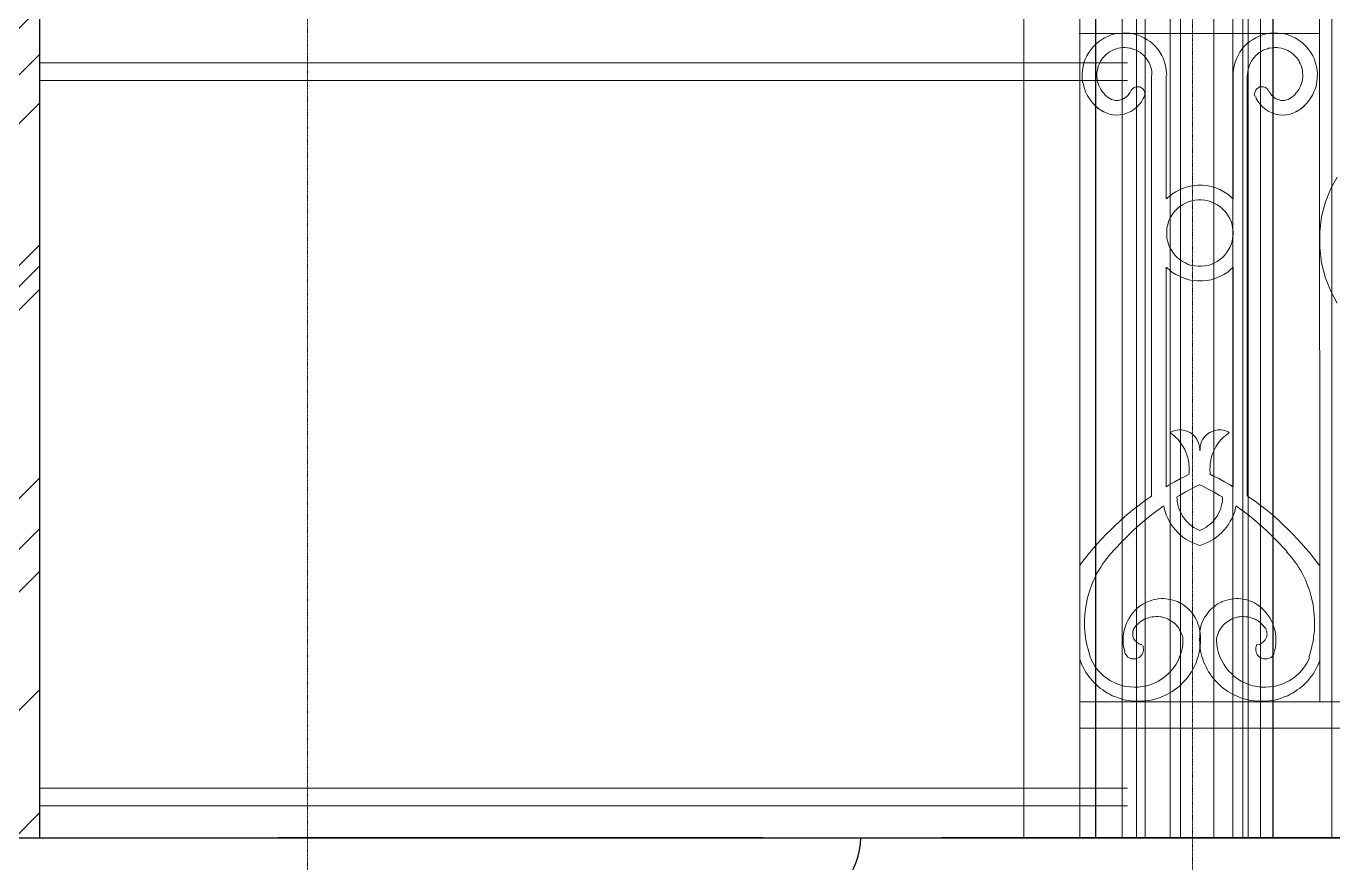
# Model space of a CAD drawing. Header units: millimetres. Extents: x -9564 to 494436, y -140371 to 4257.
# Drawn here: x 128527 to 129635, y -9670 to -8961 of the extents above; entities that cross this region are included whole.
import ezdxf

# ---------------------------------------------------------------- set-up
doc = ezdxf.new("R2010")
doc.units = ezdxf.units.MM
doc.header["$MEASUREMENT"] = 0
doc.linetypes.add('HIDDEN2', pattern=[0.1875, 0.125, -0.0625])
doc.linetypes.add('SLD-Solid', pattern=[0])
for name, color, linetype, lineweight in [('0.05', 252, 'Continuous', 5), ('09-Arsiran', 8, 'Continuous', 5), ('AS', 8, 'HIDDEN2', 5), ('DOOR OPENING', 4, 'SLD-Solid', 5)]:
    doc.layers.add(name, color=color, linetype=linetype, lineweight=lineweight)

# ---------------------------------------------------------------- blocks, each defined once
blk = doc.blocks.new('list')
for p, q in [((341.758, 200.2155), (341.758, 199.6155)), ((341.758, 199.6155), (341.758, 199.6005)), ((341.758, 199.6005), (341.758, 198.9585))]:
    blk.add_line(p, q)
blk = doc.blocks.new('list1')
for p, q in [((331.8056, 201.6592), (331.8056, 198.9592)), ((331.6555, 200.2155), (331.6555, 199.6155)), ((331.6555, 199.6155), (331.6555, 199.6005)), ((331.6555, 199.6005), (331.6555, 198.9585))]:
    blk.add_line(p, q)
at = {"layer": '09-Arsiran'}
for p, q in [((331.6779, 201.787), (331.6779, 198.9592)), ((331.6901, 201.7747), (331.6901, 198.9592)), ((331.6974, 201.7674), (331.6974, 198.9592)), ((331.7188, 201.7461), (331.7188, 198.9592)), ((331.7274, 201.7374), (331.7274, 198.9592)), ((331.7556, 201.7092), (331.7556, 198.9592)), ((331.7717, 198.9592), (331.7717, 201.6931)), ((331.7802, 201.6846), (331.7802, 198.9592)), ((331.7849, 201.6799), (331.7849, 198.9592)), ((331.7953, 201.6695), (331.7953, 198.9592)), ((331.7953, 201.6695), (331.7953, 198.9592))]:
    blk.add_line(p, q, dxfattribs=at)
blk = doc.blocks.new('j1')
at = {"layer": 'DOOR OPENING'}
for p, q in [((342.8304, 201.6592), (342.8304, 198.9585)), ((342.8804, 201.6092), (342.8804, 198.9585))]:
    blk.add_line(p, q, dxfattribs=at)
blk = doc.blocks.new('DRHRH')
at = {"layer": '0.05'}
for p, q in [((669.258, -24.857), (669.258, -36.89)), ((669.897, -36.89), (669.897, -24.857)), ((669.897, -35.346), (669.897, -24.857)), ((672.627, -35.346), (672.62, -24.857)), ((670.713, -27.741), (669.891, -27.741)), ((672.62, -27.741), (669.897, -27.741)), ((670.217, -27.775), (670.179, -27.793)), ((670.255, -27.759), (670.217, -27.775)), ((670.295, -27.748), (670.255, -27.759)), ((670.335, -27.741), (670.295, -27.748)), ((670.378, -27.737), (670.335, -27.741)), ((670.42, -27.737), (670.378, -27.737)), ((670.462, -27.739), (670.42, -27.737)), ((670.485, -27.744), (670.462, -27.739)), ((670.507, -27.748), (670.485, -27.744)), ((670.547, -27.759), (670.507, -27.748)), ((670.588, -27.773), (670.547, -27.759)), ((670.626, -27.791), (670.588, -27.773)), ((670.661, -27.813), (670.626, -27.791)), ((671.801, -27.741), (672.62, -27.741)), ((671.897, -27.791), (671.861, -27.813)), ((671.935, -27.773), (671.897, -27.791)), ((671.975, -27.759), (671.935, -27.773)), ((672.017, -27.748), (671.975, -27.759)), ((672.037, -27.744), (672.017, -27.748)), ((672.06, -27.739), (672.037, -27.744)), ((672.102, -27.737), (672.06, -27.739)), ((672.145, -27.737), (672.102, -27.737)), ((672.187, -27.741), (672.145, -27.737)), ((672.23, -27.748), (672.187, -27.741)), ((672.267, -27.759), (672.23, -27.748)), ((672.308, -27.775), (672.267, -27.759)), ((672.346, -27.793), (672.308, -27.775)), ((670.022, -27.927), (669.998, -27.96)), ((670.049, -27.893), (670.022, -27.927)), ((670.078, -27.864), (670.049, -27.893)), ((670.109, -27.838), (670.078, -27.864)), ((670.143, -27.813), (670.109, -27.838)), ((670.179, -27.793), (670.143, -27.813)), ((670.264, -27.936), (670.241, -27.949)), ((670.286, -27.925), (670.264, -27.936)), ((670.311, -27.918), (670.286, -27.925)), ((670.335, -27.911), (670.311, -27.918)), ((670.36, -27.907), (670.335, -27.911)), ((670.386, -27.902), (670.36, -27.907)), ((670.413, -27.902), (670.386, -27.902)), ((670.438, -27.905), (670.413, -27.902)), ((670.465, -27.909), (670.438, -27.905)), ((670.478, -27.911), (670.465, -27.909)), ((670.491, -27.916), (670.478, -27.911)), ((670.516, -27.925), (670.491, -27.916)), ((670.541, -27.934), (670.516, -27.925)), ((670.563, -27.947), (670.541, -27.934)), ((670.697, -27.835), (670.661, -27.813)), ((670.728, -27.862), (670.697, -27.835)), ((670.757, -27.891), (670.728, -27.862)), ((670.784, -27.922), (670.757, -27.891)), ((670.807, -27.956), (670.784, -27.922)), ((671.74, -27.922), (671.716, -27.956)), ((671.767, -27.891), (671.74, -27.922)), ((671.796, -27.862), (671.767, -27.891)), ((671.827, -27.835), (671.796, -27.862)), ((671.861, -27.813), (671.827, -27.835)), ((671.982, -27.934), (671.959, -27.947)), ((672.006, -27.925), (671.982, -27.934)), ((672.031, -27.916), (672.006, -27.925)), ((672.044, -27.911), (672.031, -27.916)), ((672.057, -27.909), (672.044, -27.911)), ((672.084, -27.905), (672.057, -27.909)), ((672.111, -27.902), (672.084, -27.905)), ((672.136, -27.902), (672.111, -27.902)), ((672.162, -27.907), (672.136, -27.902)), ((672.187, -27.911), (672.162, -27.907)), ((672.212, -27.918), (672.187, -27.911)), ((672.236, -27.925), (672.212, -27.918)), ((672.261, -27.936), (672.236, -27.925)), ((672.283, -27.949), (672.261, -27.936)), ((672.379, -27.813), (672.346, -27.793)), ((672.415, -27.838), (672.379, -27.813)), ((672.446, -27.864), (672.415, -27.838)), ((672.475, -27.893), (672.446, -27.864)), ((672.502, -27.927), (672.475, -27.893)), ((672.524, -27.96), (672.502, -27.927)), ((669.944, -28.079), (669.933, -28.119)), ((669.951, -28.056), (669.944, -28.079)), ((669.958, -28.036), (669.951, -28.056)), ((669.978, -27.998), (669.958, -28.036)), ((669.998, -27.96), (669.978, -27.998)), ((670.121, -28.083), (670.109, -28.108)), ((670.125, -28.072), (670.121, -28.083)), ((670.132, -28.059), (670.125, -28.072)), ((670.147, -28.036), (670.132, -28.059)), ((670.163, -28.016), (670.147, -28.036)), ((670.181, -27.996), (670.163, -28.016)), ((670.199, -27.978), (670.181, -27.996)), ((670.219, -27.963), (670.199, -27.978)), ((670.241, -27.949), (670.219, -27.963)), ((670.585, -27.96), (670.563, -27.947)), ((670.605, -27.976), (670.585, -27.96)), ((670.626, -27.994), (670.605, -27.976)), ((670.643, -28.014), (670.626, -27.994)), ((670.659, -28.034), (670.643, -28.014)), ((670.672, -28.054), (670.659, -28.034)), ((670.686, -28.077), (670.672, -28.054)), ((670.695, -28.101), (670.686, -28.077)), ((670.829, -27.992), (670.807, -27.956)), ((670.847, -28.03), (670.829, -27.992)), ((670.86, -28.07), (670.847, -28.03)), ((670.871, -28.11), (670.86, -28.07)), ((671.662, -28.07), (671.651, -28.11)), ((671.678, -28.03), (671.662, -28.07)), ((671.696, -27.992), (671.678, -28.03)), ((671.716, -27.956), (671.696, -27.992)), ((671.839, -28.077), (671.827, -28.101)), ((671.85, -28.054), (671.839, -28.077)), ((671.865, -28.034), (671.85, -28.054)), ((671.881, -28.014), (671.865, -28.034)), ((671.899, -27.994), (671.881, -28.014)), ((671.917, -27.976), (671.899, -27.994)), ((671.937, -27.96), (671.917, -27.976)), ((671.959, -27.947), (671.937, -27.96)), ((672.303, -27.963), (672.283, -27.949)), ((672.323, -27.978), (672.303, -27.963)), ((672.343, -27.996), (672.323, -27.978)), ((672.361, -28.016), (672.343, -27.996)), ((672.377, -28.036), (672.361, -28.016)), ((672.39, -28.059), (672.377, -28.036)), ((672.397, -28.072), (672.39, -28.059)), ((672.404, -28.083), (672.397, -28.072)), ((672.413, -28.108), (672.404, -28.083)), ((672.547, -27.998), (672.524, -27.96)), ((672.565, -28.036), (672.547, -27.998)), ((672.571, -28.056), (672.565, -28.036)), ((672.578, -28.079), (672.571, -28.056)), ((672.589, -28.119), (672.578, -28.079)), ((669.926, -28.161), (669.924, -28.204)), ((669.924, -28.204), (669.924, -28.246)), ((669.933, -28.119), (669.926, -28.161)), ((670.092, -28.184), (670.089, -28.211)), ((670.089, -28.211), (670.092, -28.235)), ((670.096, -28.159), (670.092, -28.184)), ((670.092, -28.235), (670.094, -28.262)), ((670.101, -28.132), (670.096, -28.159)), ((670.109, -28.108), (670.101, -28.132)), ((670.704, -28.126), (670.695, -28.101)), ((670.71, -28.15), (670.704, -28.126)), ((670.715, -28.177), (670.71, -28.15)), ((670.713, -33.007), (670.713, -28.22)), ((670.717, -28.204), (670.715, -28.177)), ((670.717, -28.217), (670.717, -28.204)), ((670.88, -28.153), (670.871, -28.11)), ((670.878, -29.625), (670.878, -28.22)), ((670.882, -28.195), (670.88, -28.153)), ((670.885, -28.217), (670.882, -28.195)), ((671.644, -28.153), (671.64, -28.195)), ((671.64, -28.195), (671.64, -28.217)), ((671.64, -29.625), (671.64, -28.22)), ((671.651, -28.11), (671.644, -28.153)), ((671.801, -33.007), (671.801, -28.22)), ((671.807, -28.177), (671.805, -28.204)), ((671.805, -28.204), (671.805, -28.217)), ((671.812, -28.15), (671.807, -28.177)), ((671.818, -28.126), (671.812, -28.15)), ((671.827, -28.101), (671.818, -28.126)), ((672.422, -28.132), (672.413, -28.108)), ((672.428, -28.159), (672.422, -28.132)), ((672.431, -28.184), (672.428, -28.159)), ((672.433, -28.211), (672.431, -28.184)), ((672.431, -28.262), (672.433, -28.235)), ((672.433, -28.235), (672.433, -28.211)), ((672.596, -28.161), (672.589, -28.119)), ((672.6, -28.204), (672.596, -28.161)), ((672.598, -28.246), (672.6, -28.204)), ((669.924, -28.246), (669.928, -28.287)), ((669.928, -28.287), (669.937, -28.327)), ((669.937, -28.327), (669.949, -28.367)), ((669.949, -28.367), (669.962, -28.405)), ((670.094, -28.262), (670.098, -28.287)), ((670.098, -28.287), (670.105, -28.311)), ((670.105, -28.311), (670.114, -28.336)), ((670.114, -28.336), (670.123, -28.358)), ((670.123, -28.358), (670.136, -28.38)), ((670.136, -28.38), (670.152, -28.403)), ((670.489, -28.378), (670.483, -28.387)), ((670.498, -28.369), (670.489, -28.378)), ((670.507, -28.363), (670.498, -28.369)), ((670.516, -28.358), (670.507, -28.363)), ((670.525, -28.354), (670.516, -28.358)), ((670.536, -28.349), (670.525, -28.354)), ((670.547, -28.349), (670.536, -28.349)), ((670.559, -28.349), (670.547, -28.349)), ((670.57, -28.349), (670.559, -28.349)), ((670.581, -28.351), (670.57, -28.349)), ((670.59, -28.356), (670.581, -28.351)), ((670.601, -28.363), (670.59, -28.356)), ((670.61, -28.369), (670.601, -28.363)), ((670.617, -28.376), (670.61, -28.369)), ((670.623, -28.387), (670.617, -28.376)), ((671.906, -28.376), (671.899, -28.387)), ((671.914, -28.369), (671.906, -28.376)), ((671.923, -28.363), (671.914, -28.369)), ((671.932, -28.356), (671.923, -28.363)), ((671.941, -28.351), (671.932, -28.356)), ((671.952, -28.349), (671.941, -28.351)), ((671.964, -28.349), (671.952, -28.349)), ((671.975, -28.349), (671.964, -28.349)), ((671.986, -28.349), (671.975, -28.349)), ((671.997, -28.354), (671.986, -28.349)), ((672.008, -28.358), (671.997, -28.354)), ((672.017, -28.363), (672.008, -28.358)), ((672.026, -28.369), (672.017, -28.363)), ((672.033, -28.378), (672.026, -28.369)), ((672.04, -28.387), (672.033, -28.378)), ((672.372, -28.403), (672.386, -28.38)), ((672.386, -28.38), (672.399, -28.358)), ((672.399, -28.358), (672.41, -28.336)), ((672.41, -28.336), (672.419, -28.311)), ((672.419, -28.311), (672.426, -28.287)), ((672.426, -28.287), (672.431, -28.262)), ((672.56, -28.405), (672.576, -28.367)), ((672.576, -28.367), (672.587, -28.327)), ((672.587, -28.327), (672.594, -28.287)), ((672.594, -28.287), (672.598, -28.246)), ((669.962, -28.405), (669.98, -28.443)), ((669.98, -28.443), (670.002, -28.479)), ((670.002, -28.479), (670.025, -28.512)), ((670.025, -28.512), (670.054, -28.544)), ((670.152, -28.403), (670.168, -28.423)), ((670.168, -28.423), (670.185, -28.443)), ((670.185, -28.443), (670.197, -28.452)), ((670.197, -28.452), (670.203, -28.459)), ((670.203, -28.459), (670.219, -28.472)), ((670.219, -28.472), (670.237, -28.483)), ((670.237, -28.483), (670.257, -28.492)), ((670.257, -28.492), (670.277, -28.499)), ((670.277, -28.499), (670.297, -28.503)), ((670.297, -28.503), (670.317, -28.503)), ((670.317, -28.503), (670.337, -28.503)), ((670.337, -28.503), (670.349, -28.501)), ((670.349, -28.501), (670.36, -28.499)), ((670.36, -28.499), (670.38, -28.492)), ((670.38, -28.492), (670.398, -28.483)), ((670.398, -28.483), (670.416, -28.472)), ((670.416, -28.472), (670.431, -28.459)), ((670.431, -28.459), (670.447, -28.445)), ((670.447, -28.445), (670.458, -28.427)), ((670.458, -28.427), (670.469, -28.409)), ((670.469, -28.409), (670.474, -28.401)), ((670.483, -28.387), (670.478, -28.396)), ((670.572, -28.552), (670.599, -28.519)), ((670.599, -28.519), (670.619, -28.483)), ((670.619, -28.483), (670.628, -28.463)), ((670.63, -28.396), (670.623, -28.387)), ((670.632, -28.407), (670.63, -28.396)), ((670.63, -28.465), (670.634, -28.45)), ((670.637, -28.416), (670.632, -28.407)), ((670.634, -28.45), (670.637, -28.439)), ((670.637, -28.427), (670.637, -28.416)), ((670.637, -28.439), (670.637, -28.427)), ((671.888, -28.416), (671.885, -28.427)), ((671.885, -28.427), (671.885, -28.439)), ((671.885, -28.439), (671.888, -28.45)), ((671.89, -28.407), (671.888, -28.416)), ((671.888, -28.45), (671.892, -28.461)), ((671.894, -28.396), (671.89, -28.407)), ((671.899, -28.387), (671.894, -28.396)), ((671.897, -28.463), (671.903, -28.483)), ((671.903, -28.483), (671.926, -28.519)), ((671.926, -28.519), (671.95, -28.552)), ((672.046, -28.403), (672.04, -28.387)), ((672.049, -28.401), (672.053, -28.409)), ((672.053, -28.409), (672.064, -28.427)), ((672.064, -28.427), (672.078, -28.445)), ((672.078, -28.445), (672.091, -28.459)), ((672.091, -28.459), (672.107, -28.472)), ((672.107, -28.472), (672.124, -28.483)), ((672.124, -28.483), (672.145, -28.492)), ((672.145, -28.492), (672.165, -28.499)), ((672.165, -28.499), (672.174, -28.501)), ((672.174, -28.501), (672.185, -28.503)), ((672.185, -28.503), (672.205, -28.503)), ((672.205, -28.503), (672.227, -28.503)), ((672.227, -28.503), (672.247, -28.499)), ((672.247, -28.499), (672.267, -28.492)), ((672.267, -28.492), (672.285, -28.483)), ((672.285, -28.483), (672.303, -28.472)), ((672.303, -28.472), (672.319, -28.459)), ((672.319, -28.459), (672.328, -28.452)), ((672.328, -28.452), (672.337, -28.443)), ((672.337, -28.443), (672.355, -28.423)), ((672.355, -28.423), (672.372, -28.403)), ((672.471, -28.544), (672.498, -28.512)), ((672.498, -28.512), (672.522, -28.479)), ((672.522, -28.479), (672.542, -28.443)), ((672.542, -28.443), (672.56, -28.405)), ((670.054, -28.544), (670.083, -28.575)), ((670.076, -28.566), (670.092, -28.582)), ((670.083, -28.575), (670.116, -28.602)), ((670.092, -28.582), (670.123, -28.608)), ((670.116, -28.602), (670.152, -28.624)), ((670.123, -28.608), (670.159, -28.631)), ((670.152, -28.624), (670.17, -28.635)), ((670.159, -28.631), (670.197, -28.646)), ((670.197, -28.646), (670.235, -28.66)), ((670.235, -28.66), (670.275, -28.666)), ((670.275, -28.666), (670.317, -28.671)), ((670.317, -28.671), (670.357, -28.666)), ((670.357, -28.666), (670.38, -28.664)), ((670.38, -28.664), (670.4, -28.66)), ((670.4, -28.66), (670.44, -28.646)), ((670.44, -28.646), (670.478, -28.631)), ((670.478, -28.631), (670.512, -28.608)), ((670.512, -28.608), (670.545, -28.582)), ((670.545, -28.582), (670.572, -28.552)), ((671.95, -28.552), (671.979, -28.582)), ((671.979, -28.582), (672.011, -28.608)), ((672.011, -28.608), (672.046, -28.631)), ((672.046, -28.631), (672.084, -28.646)), ((672.084, -28.646), (672.122, -28.66)), ((672.122, -28.66), (672.145, -28.664)), ((672.145, -28.664), (672.165, -28.666)), ((672.165, -28.666), (672.207, -28.671)), ((672.207, -28.671), (672.247, -28.666)), ((672.247, -28.666), (672.288, -28.66)), ((672.288, -28.66), (672.328, -28.646)), ((672.328, -28.646), (672.366, -28.631)), ((672.352, -28.635), (672.372, -28.624)), ((672.366, -28.631), (672.399, -28.608)), ((672.372, -28.624), (672.408, -28.602)), ((672.399, -28.608), (672.433, -28.582)), ((672.408, -28.602), (672.44, -28.575)), ((672.433, -28.582), (672.446, -28.566)), ((672.44, -28.575), (672.471, -28.544)), ((672.75, -29.506), (672.824, -29.377)), ((670.943, -29.571), (670.912, -29.596)), ((670.99, -29.542), (670.943, -29.571)), ((671.037, -29.518), (670.99, -29.542)), ((671.084, -29.497), (671.037, -29.518)), ((671.135, -29.484), (671.084, -29.497)), ((671.184, -29.473), (671.135, -29.484)), ((671.235, -29.468), (671.184, -29.473)), ((671.287, -29.468), (671.235, -29.468)), ((671.338, -29.473), (671.287, -29.468)), ((671.39, -29.484), (671.338, -29.473)), ((671.439, -29.497), (671.39, -29.484)), ((671.488, -29.518), (671.439, -29.497)), ((671.535, -29.542), (671.488, -29.518)), ((671.579, -29.571), (671.535, -29.542)), ((671.611, -29.596), (671.579, -29.571)), ((672.69, -29.656), (672.75, -29.506)), ((670.891, -29.614), (670.882, -29.623)), ((670.912, -29.596), (670.891, -29.614)), ((671.034, -29.71), (671.008, -29.732)), ((671.066, -29.69), (671.034, -29.71)), ((671.097, -29.672), (671.066, -29.69)), ((671.13, -29.658), (671.097, -29.672)), ((671.166, -29.647), (671.13, -29.658)), ((671.204, -29.638), (671.166, -29.647)), ((671.242, -29.636), (671.204, -29.638)), ((671.262, -29.636), (671.242, -29.636)), ((671.28, -29.636), (671.262, -29.636)), ((671.318, -29.638), (671.28, -29.636)), ((671.356, -29.647), (671.318, -29.638)), ((671.392, -29.658), (671.356, -29.647)), ((671.425, -29.672), (671.392, -29.658)), ((671.457, -29.69), (671.425, -29.672)), ((671.488, -29.71), (671.457, -29.69)), ((671.517, -29.732), (671.488, -29.71)), ((671.631, -29.614), (671.611, -29.596)), ((671.642, -29.623), (671.631, -29.614)), ((672.647, -29.824), (672.69, -29.656)), ((670.92, -29.848), (670.907, -29.882)), ((670.938, -29.817), (670.92, -29.848)), ((670.958, -29.786), (670.938, -29.817)), ((670.981, -29.759), (670.958, -29.786)), ((671.008, -29.732), (670.981, -29.759)), ((671.541, -29.759), (671.517, -29.732)), ((671.564, -29.786), (671.541, -29.759)), ((671.584, -29.817), (671.564, -29.786)), ((671.602, -29.848), (671.584, -29.817)), ((671.617, -29.882), (671.602, -29.848)), ((672.627, -30), (672.647, -29.824)), ((670.887, -29.955), (670.885, -29.993)), ((670.885, -29.993), (670.885, -30.014)), ((670.885, -30.014), (670.885, -30.031)), ((670.896, -29.918), (670.887, -29.955)), ((670.907, -29.882), (670.896, -29.918)), ((671.629, -29.918), (671.617, -29.882)), ((671.635, -29.955), (671.629, -29.918)), ((671.64, -29.993), (671.635, -29.955)), ((671.64, -30.014), (671.64, -29.993)), ((671.64, -30.031), (671.64, -30.014)), ((672.627, -30.177), (672.627, -30)), ((670.885, -30.031), (670.887, -30.069)), ((670.887, -30.069), (670.896, -30.107)), ((670.896, -30.107), (670.907, -30.143)), ((670.907, -30.143), (670.92, -30.177)), ((671.602, -30.177), (671.617, -30.143)), ((671.617, -30.143), (671.629, -30.107)), ((671.629, -30.107), (671.635, -30.069)), ((671.635, -30.069), (671.64, -30.031)), ((670.92, -30.177), (670.938, -30.208)), ((670.938, -30.208), (670.958, -30.239)), ((670.958, -30.239), (670.981, -30.268)), ((670.981, -30.268), (671.008, -30.293)), ((671.008, -30.293), (671.034, -30.315)), ((671.034, -30.315), (671.066, -30.335)), ((671.457, -30.335), (671.488, -30.315)), ((671.488, -30.315), (671.517, -30.293)), ((671.517, -30.293), (671.541, -30.268)), ((671.541, -30.268), (671.564, -30.239)), ((671.564, -30.239), (671.584, -30.208)), ((671.584, -30.208), (671.602, -30.177)), ((672.647, -30.353), (672.627, -30.177)), ((670.878, -32.9), (670.878, -30.402)), ((670.882, -30.402), (670.891, -30.411)), ((670.891, -30.411), (670.912, -30.429)), ((670.912, -30.429), (670.943, -30.456)), ((670.943, -30.456), (670.99, -30.485)), ((671.066, -30.335), (671.097, -30.353)), ((671.097, -30.353), (671.13, -30.369)), ((671.13, -30.369), (671.166, -30.38)), ((671.166, -30.38), (671.204, -30.387)), ((671.204, -30.387), (671.242, -30.391)), ((671.242, -30.391), (671.262, -30.391)), ((671.262, -30.391), (671.28, -30.391)), ((671.28, -30.391), (671.318, -30.387)), ((671.318, -30.387), (671.356, -30.38)), ((671.356, -30.38), (671.392, -30.369)), ((671.392, -30.369), (671.425, -30.353)), ((671.425, -30.353), (671.457, -30.335)), ((671.535, -30.485), (671.579, -30.456)), ((671.579, -30.456), (671.611, -30.429)), ((671.611, -30.429), (671.631, -30.411)), ((671.631, -30.411), (671.642, -30.402)), ((671.64, -32.9), (671.64, -30.402)), ((672.69, -30.525), (672.647, -30.353)), ((670.99, -30.485), (671.037, -30.507)), ((671.037, -30.507), (671.084, -30.527)), ((671.084, -30.527), (671.135, -30.543)), ((671.135, -30.543), (671.184, -30.552)), ((671.184, -30.552), (671.235, -30.556)), ((671.235, -30.556), (671.287, -30.556)), ((671.287, -30.556), (671.338, -30.552)), ((671.338, -30.552), (671.39, -30.543)), ((671.39, -30.543), (671.439, -30.527)), ((671.439, -30.527), (671.488, -30.507)), ((671.488, -30.507), (671.535, -30.485)), ((672.75, -30.675), (672.69, -30.525)), ((672.824, -30.809), (672.75, -30.675)), ((670.936, -32.292), (670.923, -32.283)), ((670.938, -32.274), (670.925, -32.281)), ((670.965, -32.315), (670.936, -32.292)), ((670.967, -32.263), (670.938, -32.274)), ((670.99, -32.337), (670.965, -32.315)), ((670.996, -32.254), (670.967, -32.263)), ((671.014, -32.362), (670.99, -32.337)), ((671.025, -32.252), (670.996, -32.254)), ((671.034, -32.388), (671.014, -32.362)), ((671.054, -32.252), (671.025, -32.252)), ((671.054, -32.415), (671.034, -32.388)), ((671.084, -32.257), (671.054, -32.252)), ((671.113, -32.265), (671.084, -32.257)), ((671.139, -32.277), (671.113, -32.265)), ((671.153, -32.283), (671.139, -32.277)), ((671.166, -32.292), (671.153, -32.283)), ((671.189, -32.312), (671.166, -32.292)), ((671.209, -32.332), (671.189, -32.312)), ((671.227, -32.357), (671.209, -32.332)), ((671.24, -32.384), (671.227, -32.357)), ((671.251, -32.411), (671.24, -32.384)), ((671.282, -32.384), (671.273, -32.411)), ((671.296, -32.357), (671.282, -32.384)), ((671.314, -32.332), (671.296, -32.357)), ((671.334, -32.312), (671.314, -32.332)), ((671.358, -32.292), (671.334, -32.312)), ((671.37, -32.283), (671.358, -32.292)), ((671.383, -32.277), (671.37, -32.283)), ((671.412, -32.265), (671.383, -32.277)), ((671.439, -32.257), (671.412, -32.265)), ((671.468, -32.252), (671.439, -32.257)), ((671.483, -32.388), (671.463, -32.415)), ((671.499, -32.252), (671.468, -32.252)), ((671.504, -32.362), (671.483, -32.388)), ((671.528, -32.254), (671.499, -32.252)), ((671.528, -32.337), (671.504, -32.362)), ((671.557, -32.263), (671.528, -32.254)), ((671.553, -32.315), (671.528, -32.337)), ((671.582, -32.292), (671.553, -32.315)), ((671.584, -32.274), (671.557, -32.263)), ((671.595, -32.283), (671.582, -32.292)), ((671.597, -32.281), (671.584, -32.274)), ((671.072, -32.444), (671.054, -32.415)), ((671.09, -32.473), (671.072, -32.444)), ((671.104, -32.504), (671.09, -32.473)), ((671.115, -32.536), (671.104, -32.504)), ((671.126, -32.569), (671.115, -32.536)), ((671.256, -32.44), (671.251, -32.411)), ((671.26, -32.471), (671.256, -32.44)), ((671.258, -32.487), (671.26, -32.471)), ((671.267, -32.44), (671.265, -32.471)), ((671.265, -32.471), (671.265, -32.487)), ((671.273, -32.411), (671.267, -32.44)), ((671.403, -32.536), (671.392, -32.569)), ((671.414, -32.504), (671.403, -32.536)), ((671.428, -32.473), (671.414, -32.504)), ((671.445, -32.444), (671.428, -32.473)), ((671.463, -32.415), (671.445, -32.444)), ((671.133, -32.601), (671.126, -32.569)), ((671.137, -32.634), (671.133, -32.601)), ((671.139, -32.67), (671.137, -32.634)), ((671.142, -32.703), (671.139, -32.67)), ((671.378, -32.67), (671.376, -32.703)), ((671.381, -32.634), (671.378, -32.67)), ((671.385, -32.601), (671.381, -32.634)), ((671.392, -32.569), (671.385, -32.601)), ((670.976, -32.842), (670.912, -32.878)), ((671.041, -32.806), (670.976, -32.842)), ((671.106, -32.773), (671.041, -32.806)), ((671.139, -32.757), (671.106, -32.773)), ((671.137, -32.755), (671.139, -32.739)), ((671.139, -32.739), (671.142, -32.703)), ((671.376, -32.703), (671.378, -32.739)), ((671.378, -32.739), (671.381, -32.755)), ((671.41, -32.773), (671.378, -32.757)), ((671.477, -32.806), (671.41, -32.773)), ((671.541, -32.842), (671.477, -32.806)), ((671.606, -32.878), (671.541, -32.842)), ((670.912, -32.878), (670.88, -32.898)), ((671.095, -32.96), (671.03, -32.996)), ((671.159, -32.927), (671.095, -32.96)), ((671.224, -32.893), (671.159, -32.927)), ((671.258, -32.878), (671.224, -32.893)), ((671.294, -32.893), (671.26, -32.878)), ((671.358, -32.927), (671.294, -32.893)), ((671.423, -32.96), (671.358, -32.927)), ((671.486, -32.996), (671.423, -32.96)), ((671.638, -32.898), (671.606, -32.878)), ((670.57, -33.108), (670.514, -33.15)), ((670.628, -33.063), (670.57, -33.108)), ((670.686, -33.023), (670.628, -33.063)), ((670.715, -33.003), (670.686, -33.023)), ((670.849, -33.117), (670.809, -33.146)), ((670.851, -33.119), (670.856, -33.141)), ((670.856, -33.141), (670.867, -33.179)), ((671.03, -32.996), (670.999, -33.014)), ((671.001, -33.018), (671.003, -33.034)), ((671.003, -33.034), (671.005, -33.065)), ((671.005, -33.065), (671.01, -33.094)), ((671.01, -33.094), (671.017, -33.123)), ((671.017, -33.123), (671.028, -33.152)), ((671.519, -33.014), (671.486, -32.996)), ((671.497, -33.152), (671.506, -33.123)), ((671.506, -33.123), (671.512, -33.094)), ((671.512, -33.094), (671.519, -33.065)), ((671.519, -33.065), (671.521, -33.034)), ((671.521, -33.034), (671.521, -33.018)), ((671.658, -33.179), (671.669, -33.141)), ((671.669, -33.141), (671.671, -33.119)), ((671.713, -33.146), (671.673, -33.117)), ((671.832, -33.023), (671.803, -33.003)), ((671.89, -33.063), (671.832, -33.023)), ((671.948, -33.108), (671.89, -33.063)), ((672.004, -33.15), (671.948, -33.108)), ((670.351, -33.289), (670.299, -33.338)), ((670.404, -33.242), (670.351, -33.289)), ((670.458, -33.195), (670.404, -33.242)), ((670.514, -33.15), (670.458, -33.195)), ((670.655, -33.264), (670.581, -33.329)), ((670.731, -33.204), (670.655, -33.264)), ((670.809, -33.146), (670.731, -33.204)), ((670.867, -33.179), (670.88, -33.217)), ((670.88, -33.217), (670.896, -33.255)), ((670.896, -33.255), (670.914, -33.291)), ((670.914, -33.291), (670.934, -33.327)), ((671.028, -33.152), (671.039, -33.181)), ((671.039, -33.181), (671.052, -33.208)), ((671.052, -33.208), (671.066, -33.233)), ((671.066, -33.233), (671.084, -33.257)), ((671.084, -33.257), (671.101, -33.282)), ((671.101, -33.282), (671.124, -33.304)), ((671.401, -33.304), (671.421, -33.282)), ((671.421, -33.282), (671.439, -33.257)), ((671.439, -33.257), (671.457, -33.233)), ((671.457, -33.233), (671.472, -33.208)), ((671.472, -33.208), (671.486, -33.181)), ((671.486, -33.181), (671.497, -33.152)), ((671.588, -33.327), (671.608, -33.291)), ((671.608, -33.291), (671.629, -33.255)), ((671.629, -33.255), (671.644, -33.217)), ((671.644, -33.217), (671.658, -33.179)), ((671.792, -33.204), (671.713, -33.146)), ((671.868, -33.264), (671.792, -33.204)), ((671.941, -33.329), (671.868, -33.264)), ((672.06, -33.195), (672.004, -33.15)), ((672.113, -33.242), (672.06, -33.195)), ((672.167, -33.289), (672.113, -33.242)), ((672.218, -33.338), (672.167, -33.289)), ((670.197, -33.438), (670.147, -33.49)), ((670.248, -33.387), (670.197, -33.438)), ((670.299, -33.338), (670.248, -33.387)), ((670.509, -33.394), (670.438, -33.461)), ((670.581, -33.329), (670.509, -33.394)), ((670.934, -33.327), (670.958, -33.358)), ((670.958, -33.358), (670.983, -33.389)), ((670.983, -33.389), (671.01, -33.418)), ((671.01, -33.418), (671.039, -33.445)), ((671.124, -33.304), (671.144, -33.324)), ((671.144, -33.324), (671.168, -33.342)), ((671.168, -33.342), (671.193, -33.36)), ((671.193, -33.36), (671.22, -33.376)), ((671.22, -33.376), (671.247, -33.389)), ((671.247, -33.389), (671.262, -33.396)), ((671.262, -33.396), (671.276, -33.389)), ((671.276, -33.389), (671.302, -33.376)), ((671.302, -33.376), (671.329, -33.36)), ((671.329, -33.36), (671.354, -33.342)), ((671.354, -33.342), (671.378, -33.324)), ((671.378, -33.324), (671.401, -33.304)), ((671.483, -33.445), (671.512, -33.418)), ((671.512, -33.418), (671.539, -33.389)), ((671.539, -33.389), (671.566, -33.358)), ((671.566, -33.358), (671.588, -33.327)), ((672.015, -33.394), (671.941, -33.329)), ((672.084, -33.461), (672.015, -33.394)), ((672.27, -33.387), (672.218, -33.338)), ((672.321, -33.438), (672.27, -33.387)), ((672.37, -33.49), (672.321, -33.438)), ((670.098, -33.543), (670.051, -33.597)), ((670.147, -33.49), (670.098, -33.543)), ((670.369, -33.53), (670.302, -33.599)), ((670.438, -33.461), (670.369, -33.53)), ((671.039, -33.445), (671.07, -33.472)), ((671.07, -33.472), (671.104, -33.494)), ((671.104, -33.494), (671.137, -33.514)), ((671.137, -33.514), (671.173, -33.532)), ((671.173, -33.532), (671.211, -33.548)), ((671.211, -33.548), (671.251, -33.561)), ((671.251, -33.561), (671.271, -33.568)), ((671.253, -33.568), (671.273, -33.561)), ((671.273, -33.561), (671.311, -33.548)), ((671.311, -33.548), (671.349, -33.532)), ((671.349, -33.532), (671.385, -33.514)), ((671.385, -33.514), (671.421, -33.494)), ((671.421, -33.494), (671.452, -33.472)), ((671.452, -33.472), (671.483, -33.445)), ((672.154, -33.528), (672.084, -33.461)), ((672.221, -33.599), (672.154, -33.528)), ((672.417, -33.543), (672.37, -33.49)), ((672.464, -33.597), (672.417, -33.543)), ((669.962, -33.706), (669.917, -33.765)), ((670.007, -33.651), (669.962, -33.706)), ((670.051, -33.597), (670.007, -33.651)), ((670.203, -33.715), (670.179, -33.747)), ((670.228, -33.684), (670.203, -33.715)), ((670.255, -33.653), (670.228, -33.684)), ((670.27, -33.637), (670.255, -33.653)), ((670.302, -33.599), (670.27, -33.635)), ((672.254, -33.635), (672.221, -33.599)), ((672.263, -33.653), (672.247, -33.637)), ((672.29, -33.684), (672.263, -33.653)), ((672.314, -33.715), (672.29, -33.684)), ((672.339, -33.747), (672.314, -33.715)), ((672.511, -33.651), (672.464, -33.597)), ((672.556, -33.706), (672.511, -33.651)), ((672.6, -33.765), (672.556, -33.706)), ((669.917, -33.765), (669.897, -33.794)), ((670.092, -33.883), (670.074, -33.919)), ((670.112, -33.849), (670.092, -33.883)), ((670.134, -33.814), (670.112, -33.849)), ((670.154, -33.78), (670.134, -33.814)), ((670.179, -33.747), (670.154, -33.78)), ((672.364, -33.78), (672.339, -33.747)), ((672.384, -33.814), (672.364, -33.78)), ((672.406, -33.849), (672.384, -33.814)), ((672.426, -33.883), (672.406, -33.849)), ((672.444, -33.919), (672.426, -33.883)), ((672.62, -33.791), (672.6, -33.765)), ((670.033, -34.01), (670.007, -34.086)), ((670.056, -33.957), (670.033, -34.01)), ((670.074, -33.919), (670.056, -33.957)), ((672.462, -33.957), (672.444, -33.919)), ((672.484, -34.01), (672.462, -33.957)), ((672.511, -34.086), (672.484, -34.01)), ((669.984, -34.162), (669.969, -34.24)), ((670.007, -34.086), (669.984, -34.162)), ((670.742, -34.182), (670.715, -34.189)), ((670.769, -34.176), (670.742, -34.182)), ((670.793, -34.173), (670.769, -34.176)), ((670.822, -34.171), (670.793, -34.173)), ((670.849, -34.171), (670.822, -34.171)), ((670.876, -34.173), (670.849, -34.171)), ((670.903, -34.176), (670.876, -34.173)), ((670.929, -34.18), (670.903, -34.176)), ((670.954, -34.187), (670.929, -34.18)), ((671.595, -34.18), (671.568, -34.187)), ((671.622, -34.176), (671.595, -34.18)), ((671.649, -34.173), (671.622, -34.176)), ((671.675, -34.171), (671.649, -34.173)), ((671.702, -34.171), (671.675, -34.171)), ((671.729, -34.173), (671.702, -34.171)), ((671.756, -34.176), (671.729, -34.173)), ((671.783, -34.182), (671.756, -34.176)), ((671.807, -34.189), (671.783, -34.182)), ((672.533, -34.162), (672.511, -34.086)), ((672.549, -34.24), (672.533, -34.162)), ((669.958, -34.319), (669.951, -34.399)), ((669.969, -34.24), (669.958, -34.319)), ((670.527, -34.303), (670.5, -34.332)), ((670.554, -34.276), (670.527, -34.303)), ((670.583, -34.252), (670.554, -34.276)), ((670.599, -34.24), (670.583, -34.252)), ((670.614, -34.234), (670.603, -34.24)), ((670.639, -34.22), (670.614, -34.234)), ((670.664, -34.209), (670.639, -34.22)), ((670.688, -34.198), (670.664, -34.209)), ((670.715, -34.189), (670.688, -34.198)), ((670.981, -34.196), (670.954, -34.187)), ((671.008, -34.205), (670.981, -34.196)), ((671.019, -34.211), (671.008, -34.205)), ((671.032, -34.218), (671.019, -34.211)), ((671.057, -34.231), (671.032, -34.218)), ((671.079, -34.245), (671.057, -34.231)), ((671.101, -34.263), (671.079, -34.245)), ((671.122, -34.278), (671.101, -34.263)), ((671.142, -34.298), (671.122, -34.278)), ((671.159, -34.319), (671.142, -34.298)), ((671.177, -34.339), (671.159, -34.319)), ((671.363, -34.319), (671.347, -34.339)), ((671.381, -34.298), (671.363, -34.319)), ((671.401, -34.278), (671.381, -34.298)), ((671.423, -34.263), (671.401, -34.278)), ((671.443, -34.245), (671.423, -34.263)), ((671.468, -34.231), (671.443, -34.245)), ((671.49, -34.218), (671.468, -34.231)), ((671.504, -34.211), (671.49, -34.218)), ((671.517, -34.205), (671.504, -34.211)), ((671.541, -34.196), (671.517, -34.205)), ((671.568, -34.187), (671.541, -34.196)), ((671.834, -34.198), (671.807, -34.189)), ((671.859, -34.207), (671.834, -34.198)), ((671.883, -34.22), (671.859, -34.207)), ((671.908, -34.234), (671.883, -34.22)), ((671.919, -34.24), (671.908, -34.234)), ((671.935, -34.252), (671.919, -34.24)), ((671.964, -34.276), (671.935, -34.252)), ((671.99, -34.303), (671.964, -34.276)), ((672.017, -34.332), (671.99, -34.303)), ((672.56, -34.319), (672.549, -34.24)), ((672.567, -34.399), (672.56, -34.319)), ((669.951, -34.399), (669.951, -34.457)), ((669.951, -34.457), (669.951, -34.497)), ((670.424, -34.459), (670.413, -34.495)), ((670.44, -34.426), (670.424, -34.459)), ((670.458, -34.392), (670.44, -34.426)), ((670.478, -34.361), (670.458, -34.392)), ((670.5, -34.332), (670.478, -34.361)), ((670.543, -34.473), (670.527, -34.491)), ((670.559, -34.457), (670.543, -34.473)), ((670.576, -34.441), (670.559, -34.457)), ((670.594, -34.428), (670.576, -34.441)), ((670.614, -34.417), (670.594, -34.428)), ((670.634, -34.406), (670.614, -34.417)), ((670.655, -34.397), (670.634, -34.406)), ((670.677, -34.388), (670.655, -34.397)), ((670.697, -34.383), (670.677, -34.388)), ((670.719, -34.379), (670.697, -34.383)), ((670.742, -34.377), (670.719, -34.379)), ((670.766, -34.374), (670.742, -34.377)), ((670.789, -34.374), (670.766, -34.374)), ((670.813, -34.377), (670.789, -34.374)), ((670.824, -34.379), (670.813, -34.377)), ((670.836, -34.381), (670.824, -34.379)), ((670.858, -34.388), (670.836, -34.381)), ((670.88, -34.395), (670.858, -34.388)), ((670.9, -34.403), (670.88, -34.395)), ((670.92, -34.415), (670.9, -34.403)), ((670.941, -34.428), (670.92, -34.415)), ((670.958, -34.441), (670.941, -34.428)), ((670.976, -34.455), (670.958, -34.441)), ((670.992, -34.47), (670.976, -34.455)), ((671.008, -34.488), (670.992, -34.47)), ((671.193, -34.361), (671.177, -34.339)), ((671.206, -34.383), (671.193, -34.361)), ((671.22, -34.408), (671.206, -34.383)), ((671.231, -34.432), (671.22, -34.408)), ((671.24, -34.457), (671.231, -34.432)), ((671.249, -34.484), (671.24, -34.457)), ((671.282, -34.457), (671.273, -34.484)), ((671.291, -34.432), (671.282, -34.457)), ((671.302, -34.408), (671.291, -34.432)), ((671.316, -34.383), (671.302, -34.408)), ((671.332, -34.361), (671.316, -34.383)), ((671.347, -34.339), (671.332, -34.361)), ((671.53, -34.47), (671.517, -34.488)), ((671.546, -34.455), (671.53, -34.47)), ((671.564, -34.441), (671.546, -34.455)), ((671.582, -34.428), (671.564, -34.441)), ((671.602, -34.415), (671.582, -34.428)), ((671.622, -34.403), (671.602, -34.415)), ((671.644, -34.395), (671.622, -34.403)), ((671.664, -34.388), (671.644, -34.395)), ((671.687, -34.381), (671.664, -34.388)), ((671.7, -34.379), (671.687, -34.381)), ((671.711, -34.377), (671.7, -34.379)), ((671.734, -34.374), (671.711, -34.377)), ((671.758, -34.374), (671.734, -34.374)), ((671.78, -34.377), (671.758, -34.374)), ((671.803, -34.379), (671.78, -34.377)), ((671.825, -34.383), (671.803, -34.379)), ((671.847, -34.388), (671.825, -34.383)), ((671.868, -34.397), (671.847, -34.388)), ((671.89, -34.406), (671.868, -34.397)), ((671.91, -34.417), (671.89, -34.406)), ((671.928, -34.428), (671.91, -34.417)), ((671.946, -34.441), (671.928, -34.428)), ((671.964, -34.457), (671.946, -34.441)), ((671.979, -34.473), (671.964, -34.457)), ((671.995, -34.491), (671.979, -34.473)), ((672.04, -34.361), (672.017, -34.332)), ((672.06, -34.392), (672.04, -34.361)), ((672.078, -34.426), (672.06, -34.392)), ((672.093, -34.459), (672.078, -34.426)), ((672.104, -34.495), (672.093, -34.459)), ((672.567, -34.457), (672.567, -34.399)), ((672.567, -34.497), (672.567, -34.457)), ((669.951, -34.497), (669.953, -34.537)), ((669.953, -34.537), (669.958, -34.578)), ((669.958, -34.578), (669.962, -34.618)), ((669.962, -34.618), (669.969, -34.658)), ((670.395, -34.566), (670.391, -34.604)), ((670.391, -34.604), (670.391, -34.642)), ((670.402, -34.531), (670.395, -34.566)), ((670.413, -34.495), (670.402, -34.531)), ((670.5, -34.54), (670.498, -34.555)), ((670.498, -34.555), (670.498, -34.569)), ((670.498, -34.569), (670.498, -34.584)), ((670.498, -34.584), (670.5, -34.598)), ((670.509, -34.52), (670.5, -34.54)), ((670.5, -34.598), (670.505, -34.611)), ((670.505, -34.611), (670.509, -34.625)), ((670.514, -34.508), (670.507, -34.52)), ((670.509, -34.625), (670.518, -34.638)), ((670.527, -34.491), (670.514, -34.508)), ((671.021, -34.506), (671.008, -34.488)), ((671.032, -34.524), (671.021, -34.506)), ((671.043, -34.544), (671.032, -34.524)), ((671.054, -34.566), (671.043, -34.544)), ((671.061, -34.589), (671.054, -34.566)), ((671.068, -34.611), (671.061, -34.589)), ((671.07, -34.622), (671.068, -34.611)), ((671.07, -34.645), (671.07, -34.62)), ((671.256, -34.511), (671.249, -34.484)), ((671.26, -34.537), (671.256, -34.511)), ((671.26, -34.602), (671.258, -34.636)), ((671.262, -34.551), (671.26, -34.537)), ((671.262, -34.569), (671.26, -34.602)), ((671.269, -34.511), (671.262, -34.537)), ((671.262, -34.537), (671.262, -34.551)), ((671.265, -34.553), (671.262, -34.569)), ((671.267, -34.569), (671.265, -34.553)), ((671.269, -34.602), (671.267, -34.569)), ((671.273, -34.484), (671.269, -34.511)), ((671.269, -34.636), (671.269, -34.602)), ((671.454, -34.611), (671.452, -34.622)), ((671.452, -34.62), (671.452, -34.645)), ((671.461, -34.589), (671.454, -34.611)), ((671.47, -34.566), (671.461, -34.589)), ((671.479, -34.544), (671.47, -34.566)), ((671.49, -34.524), (671.479, -34.544)), ((671.501, -34.506), (671.49, -34.524)), ((671.517, -34.488), (671.501, -34.506)), ((672.008, -34.508), (671.995, -34.491)), ((672.006, -34.638), (672.013, -34.625)), ((672.015, -34.52), (672.008, -34.508)), ((672.013, -34.625), (672.019, -34.611)), ((672.022, -34.54), (672.017, -34.526)), ((672.019, -34.611), (672.022, -34.598)), ((672.024, -34.555), (672.022, -34.54)), ((672.022, -34.598), (672.024, -34.584)), ((672.026, -34.569), (672.024, -34.555)), ((672.024, -34.584), (672.026, -34.569)), ((672.116, -34.531), (672.104, -34.495)), ((672.122, -34.566), (672.116, -34.531)), ((672.127, -34.604), (672.122, -34.566)), ((672.127, -34.642), (672.127, -34.604)), ((672.549, -34.658), (672.556, -34.618)), ((672.556, -34.618), (672.56, -34.578)), ((672.56, -34.578), (672.565, -34.537)), ((672.565, -34.537), (672.567, -34.497)), ((669.969, -34.658), (669.978, -34.698)), ((669.978, -34.698), (669.987, -34.736)), ((669.987, -34.736), (669.998, -34.776)), ((669.998, -34.776), (670.009, -34.817)), ((670.391, -34.642), (670.391, -34.68)), ((670.391, -34.68), (670.395, -34.718)), ((670.395, -34.718), (670.404, -34.754)), ((670.404, -34.754), (670.409, -34.774)), ((670.404, -34.776), (670.413, -34.799)), ((670.518, -34.638), (670.527, -34.651)), ((670.527, -34.651), (670.536, -34.66)), ((670.536, -34.66), (670.547, -34.671)), ((670.547, -34.671), (670.559, -34.678)), ((670.559, -34.678), (670.572, -34.685)), ((670.572, -34.685), (670.585, -34.692)), ((670.585, -34.692), (670.601, -34.694)), ((670.617, -34.716), (670.612, -34.703)), ((670.612, -34.79), (670.617, -34.776)), ((670.619, -34.732), (670.617, -34.716)), ((670.617, -34.776), (670.621, -34.761)), ((670.621, -34.747), (670.619, -34.732)), ((670.621, -34.761), (670.621, -34.747)), ((671.048, -34.788), (671.059, -34.741)), ((671.059, -34.741), (671.068, -34.694)), ((671.068, -34.694), (671.07, -34.645)), ((671.251, -34.797), (671.258, -34.765)), ((671.258, -34.636), (671.26, -34.669)), ((671.258, -34.765), (671.262, -34.734)), ((671.26, -34.669), (671.262, -34.701)), ((671.262, -34.701), (671.267, -34.734)), ((671.262, -34.734), (671.267, -34.701)), ((671.267, -34.701), (671.269, -34.669)), ((671.267, -34.734), (671.271, -34.765)), ((671.269, -34.669), (671.269, -34.636)), ((671.271, -34.765), (671.278, -34.797)), ((671.452, -34.645), (671.454, -34.694)), ((671.454, -34.694), (671.463, -34.741)), ((671.463, -34.741), (671.474, -34.788)), ((671.899, -34.732), (671.897, -34.747)), ((671.897, -34.747), (671.897, -34.761)), ((671.897, -34.761), (671.901, -34.776)), ((671.901, -34.716), (671.899, -34.732)), ((671.91, -34.694), (671.901, -34.716)), ((671.901, -34.776), (671.906, -34.79)), ((671.917, -34.696), (671.937, -34.692)), ((671.937, -34.692), (671.95, -34.685)), ((671.95, -34.685), (671.964, -34.678)), ((671.964, -34.678), (671.975, -34.671)), ((671.975, -34.671), (671.986, -34.66)), ((671.986, -34.66), (671.997, -34.651)), ((671.997, -34.651), (672.006, -34.638)), ((672.109, -34.774), (672.113, -34.754)), ((672.113, -34.754), (672.122, -34.718)), ((672.122, -34.718), (672.127, -34.68)), ((672.127, -34.68), (672.127, -34.642)), ((672.509, -34.817), (672.52, -34.776)), ((672.52, -34.776), (672.531, -34.736)), ((672.531, -34.736), (672.54, -34.698)), ((672.54, -34.698), (672.549, -34.658)), ((669.899, -34.868), (669.904, -34.884)), ((669.904, -34.884), (669.917, -34.915)), ((669.917, -34.915), (669.931, -34.944)), ((670.009, -34.817), (670.016, -34.835)), ((670.013, -34.841), (670.025, -34.864)), ((670.025, -34.864), (670.047, -34.906)), ((670.047, -34.906), (670.071, -34.946)), ((670.413, -34.799), (670.422, -34.812)), ((670.422, -34.812), (670.431, -34.823)), ((670.431, -34.823), (670.442, -34.835)), ((670.442, -34.835), (670.456, -34.843)), ((670.456, -34.843), (670.469, -34.85)), ((670.469, -34.85), (670.485, -34.855)), ((670.485, -34.855), (670.5, -34.857)), ((670.5, -34.857), (670.516, -34.857)), ((670.516, -34.857), (670.532, -34.855)), ((670.532, -34.855), (670.545, -34.852)), ((670.545, -34.852), (670.559, -34.846)), ((670.559, -34.846), (670.572, -34.839)), ((670.572, -34.839), (670.585, -34.828)), ((670.585, -34.828), (670.596, -34.817)), ((670.596, -34.817), (670.605, -34.805)), ((670.605, -34.805), (670.612, -34.79)), ((670.965, -34.955), (670.992, -34.915)), ((670.992, -34.915), (671.014, -34.875)), ((671.014, -34.875), (671.032, -34.832)), ((671.032, -34.832), (671.048, -34.788)), ((671.197, -34.946), (671.211, -34.917)), ((671.211, -34.917), (671.222, -34.888)), ((671.222, -34.888), (671.233, -34.857)), ((671.233, -34.857), (671.242, -34.828)), ((671.242, -34.828), (671.251, -34.797)), ((671.278, -34.797), (671.285, -34.828)), ((671.285, -34.828), (671.296, -34.857)), ((671.296, -34.857), (671.305, -34.888)), ((671.305, -34.888), (671.318, -34.917)), ((671.318, -34.917), (671.332, -34.946)), ((671.474, -34.788), (671.49, -34.832)), ((671.49, -34.832), (671.51, -34.875)), ((671.51, -34.875), (671.533, -34.915)), ((671.533, -34.915), (671.557, -34.955)), ((671.906, -34.79), (671.912, -34.805)), ((671.912, -34.805), (671.921, -34.817)), ((671.921, -34.817), (671.932, -34.828)), ((671.932, -34.828), (671.946, -34.839)), ((671.946, -34.839), (671.959, -34.846)), ((671.959, -34.846), (671.973, -34.852)), ((671.973, -34.852), (671.986, -34.855)), ((671.986, -34.855), (672.002, -34.857)), ((672.002, -34.857), (672.017, -34.857)), ((672.017, -34.857), (672.033, -34.855)), ((672.033, -34.855), (672.049, -34.85)), ((672.049, -34.85), (672.062, -34.843)), ((672.062, -34.843), (672.075, -34.835)), ((672.075, -34.835), (672.087, -34.823)), ((672.087, -34.823), (672.095, -34.812)), ((672.095, -34.812), (672.104, -34.799)), ((672.104, -34.799), (672.111, -34.785)), ((672.451, -34.946), (672.477, -34.906)), ((672.477, -34.906), (672.5, -34.864)), ((672.5, -34.864), (672.509, -34.841)), ((672.502, -34.835), (672.509, -34.817)), ((672.598, -34.944), (672.612, -34.915)), ((672.612, -34.915), (672.623, -34.884)), ((672.623, -34.884), (672.629, -34.868)), ((669.931, -34.944), (669.946, -34.973)), ((669.946, -34.973), (669.962, -35.002)), ((669.962, -35.002), (669.98, -35.029)), ((669.98, -35.029), (669.998, -35.056)), ((669.998, -35.056), (670.018, -35.08)), ((670.071, -34.946), (670.101, -34.984)), ((670.101, -34.984), (670.134, -35.018)), ((670.134, -35.018), (670.168, -35.051)), ((670.168, -35.051), (670.206, -35.078)), ((670.831, -35.083), (670.869, -35.056)), ((670.869, -35.056), (670.905, -35.024)), ((670.905, -35.024), (670.936, -34.991)), ((670.936, -34.991), (670.965, -34.955)), ((671.113, -35.078), (671.133, -35.053)), ((671.133, -35.053), (671.151, -35.027)), ((671.151, -35.027), (671.166, -35.002)), ((671.166, -35.002), (671.182, -34.973)), ((671.182, -34.973), (671.197, -34.946)), ((671.332, -34.946), (671.345, -34.973)), ((671.345, -34.973), (671.361, -35.002)), ((671.361, -35.002), (671.378, -35.027)), ((671.378, -35.027), (671.396, -35.053)), ((671.396, -35.053), (671.416, -35.078)), ((671.557, -34.955), (671.586, -34.991)), ((671.586, -34.991), (671.62, -35.024)), ((671.62, -35.024), (671.653, -35.056)), ((671.653, -35.056), (671.691, -35.083)), ((672.319, -35.078), (672.355, -35.051)), ((672.355, -35.051), (672.39, -35.018)), ((672.39, -35.018), (672.422, -34.984)), ((672.422, -34.984), (672.451, -34.946)), ((672.509, -35.08), (672.529, -35.056)), ((672.529, -35.056), (672.549, -35.029)), ((672.549, -35.029), (672.567, -35.002)), ((672.567, -35.002), (672.582, -34.973)), ((672.582, -34.973), (672.598, -34.944)), ((670.018, -35.08), (670.04, -35.105)), ((670.04, -35.105), (670.06, -35.129)), ((670.06, -35.129), (670.085, -35.152)), ((670.085, -35.152), (670.107, -35.172)), ((670.107, -35.172), (670.132, -35.192)), ((670.132, -35.192), (670.159, -35.21)), ((670.159, -35.21), (670.183, -35.228)), ((670.206, -35.078), (670.244, -35.105)), ((670.244, -35.105), (670.286, -35.125)), ((670.286, -35.125), (670.328, -35.145)), ((670.328, -35.145), (670.373, -35.158)), ((670.373, -35.158), (670.418, -35.17)), ((670.418, -35.17), (670.465, -35.176)), ((670.465, -35.176), (670.514, -35.179)), ((670.514, -35.179), (670.561, -35.179)), ((670.561, -35.179), (670.61, -35.172)), ((670.61, -35.172), (670.634, -35.167)), ((670.634, -35.167), (670.657, -35.163)), ((670.657, -35.163), (670.704, -35.147)), ((670.704, -35.147), (670.748, -35.129)), ((670.748, -35.129), (670.791, -35.109)), ((670.791, -35.109), (670.831, -35.083)), ((670.947, -35.226), (670.974, -35.208)), ((670.974, -35.208), (671.001, -35.19)), ((671.001, -35.19), (671.025, -35.17)), ((671.025, -35.17), (671.048, -35.147)), ((671.048, -35.147), (671.07, -35.125)), ((671.07, -35.125), (671.092, -35.103)), ((671.092, -35.103), (671.113, -35.078)), ((671.416, -35.078), (671.437, -35.103)), ((671.437, -35.103), (671.459, -35.125)), ((671.459, -35.125), (671.481, -35.147)), ((671.481, -35.147), (671.504, -35.17)), ((671.504, -35.17), (671.528, -35.19)), ((671.528, -35.19), (671.555, -35.208)), ((671.555, -35.208), (671.579, -35.226)), ((671.691, -35.083), (671.731, -35.109)), ((671.731, -35.109), (671.774, -35.129)), ((671.774, -35.129), (671.818, -35.147)), ((671.818, -35.147), (671.865, -35.163)), ((671.865, -35.163), (671.89, -35.167)), ((671.89, -35.167), (671.914, -35.172)), ((671.914, -35.172), (671.961, -35.179)), ((671.961, -35.179), (672.011, -35.179)), ((672.011, -35.179), (672.057, -35.176)), ((672.057, -35.176), (672.104, -35.17)), ((672.104, -35.17), (672.149, -35.158)), ((672.149, -35.158), (672.194, -35.145)), ((672.194, -35.145), (672.236, -35.125)), ((672.236, -35.125), (672.279, -35.105)), ((672.279, -35.105), (672.319, -35.078)), ((672.346, -35.228), (672.37, -35.21)), ((672.37, -35.21), (672.397, -35.192)), ((672.397, -35.192), (672.422, -35.172)), ((672.422, -35.172), (672.444, -35.152)), ((672.444, -35.152), (672.466, -35.129)), ((672.466, -35.129), (672.489, -35.105)), ((672.489, -35.105), (672.509, -35.08)), ((680.659, -35.339), (669.897, -35.346)), ((691.424, -35.346), (669.897, -35.346)), ((691.424, -35.346), (669.897, -35.346)), ((669.897, -35.346), (669.897, -35.646)), ((670.183, -35.228), (670.21, -35.246)), ((670.21, -35.246), (670.239, -35.259)), ((670.239, -35.259), (670.266, -35.275)), ((670.266, -35.275), (670.295, -35.286)), ((670.295, -35.286), (670.324, -35.297)), ((670.324, -35.297), (670.355, -35.308)), ((670.355, -35.308), (670.386, -35.317)), ((670.386, -35.317), (670.416, -35.324)), ((670.416, -35.324), (670.447, -35.331)), ((670.447, -35.331), (670.48, -35.335)), ((670.48, -35.335), (670.512, -35.337)), ((670.512, -35.337), (670.543, -35.339)), ((670.543, -35.339), (670.576, -35.339)), ((670.576, -35.339), (670.608, -35.339)), ((670.608, -35.339), (670.641, -35.335)), ((670.641, -35.335), (670.675, -35.331)), ((670.675, -35.331), (670.706, -35.326)), ((670.706, -35.326), (670.724, -35.322)), ((670.724, -35.322), (670.739, -35.317)), ((670.739, -35.317), (670.771, -35.308)), ((670.771, -35.308), (670.802, -35.299)), ((670.802, -35.299), (670.833, -35.286)), ((670.833, -35.286), (670.865, -35.272)), ((670.865, -35.272), (670.894, -35.259)), ((670.894, -35.259), (670.92, -35.243)), ((670.92, -35.243), (670.947, -35.226)), ((671.579, -35.226), (671.608, -35.243)), ((671.608, -35.243), (671.635, -35.259)), ((671.635, -35.259), (671.664, -35.272)), ((671.664, -35.272), (671.696, -35.286)), ((671.696, -35.286), (671.725, -35.299)), ((671.725, -35.299), (671.756, -35.308)), ((671.756, -35.308), (671.789, -35.317)), ((671.789, -35.317), (671.805, -35.322)), ((671.805, -35.322), (671.821, -35.326)), ((671.821, -35.326), (671.854, -35.331)), ((671.854, -35.331), (671.888, -35.335)), ((671.888, -35.335), (671.919, -35.339)), ((671.919, -35.339), (671.952, -35.339)), ((671.952, -35.339), (671.986, -35.339)), ((671.986, -35.339), (672.017, -35.337)), ((672.017, -35.337), (672.049, -35.335)), ((672.049, -35.335), (672.08, -35.331)), ((672.08, -35.331), (672.111, -35.324)), ((672.111, -35.324), (672.142, -35.317)), ((672.142, -35.317), (672.174, -35.308)), ((672.174, -35.308), (672.203, -35.297)), ((672.203, -35.297), (672.234, -35.286)), ((672.234, -35.286), (672.261, -35.275)), ((672.261, -35.275), (672.29, -35.259)), ((672.29, -35.259), (672.317, -35.246)), ((672.317, -35.246), (672.346, -35.228)), ((669.897, -35.646), (691.424, -35.646)), ((669.258, -36.89), (669.897, -36.89))]:
    blk.add_line(p, q, dxfattribs=at)

msp = doc.modelspace()

# ---------------------------------------------------------------- hatches: boundary and pattern name
at = {"layer": '09-Arsiran'}
h = msp.add_hatch(dxfattribs=at)
h.set_pattern_fill('AR-RROOF', color=256, scale=4.999999, angle=45)
h.set_pattern_definition([(45, (-213219.67, -203646.26), (107.763053, 287.36814), [1904.99964, -253.99995, 634.9999, -126.99998]), (45, (-213145.14, -203481.92), (-209.23993, 29.63484), [380.99993, -41.91, 761.99986, -95.24998]), (45, (-213251.106, -203525.03), (406.805526, 527.140935), [1015.9998, -177.79997, 507.9999, -126.99998])])
h.paths.add_polyline_path([(128388.1735, -6948.1963), (127975.5382, -6948.1963), (127965.2585, -6937.9166), (127965.2585, -9648.1958), (127965.2179, -9648.1958), (127965.2585, -6937.9166), (127825.4201, -6798.0783), (127825.42, -7146.8933), (127825.42, -7161.8933), (127825.42, -7761.8931), (127825.42, -7776.8931), (127825.42, -8376.893), (127825.42, -8391.893), (127825.42, -8991.8929), (127825.42, -9006.8929), (127825.42, -9648.893), (128538.2916, -9648.893), (128538.2916, -9006.8929), (128538.2916, -8991.8929), (128538.2916, -8391.893), (128538.2916, -8376.893), (128538.2916, -7776.8931), (128538.2916, -7761.8931), (128538.2916, -7161.8933), (128538.2916, -7146.8933), (128538.2916, -6798.0783), (128398.4532, -6937.9166), (128398.4532, -9648.1958), (128398.4938, -9648.1958), (128398.4532, -6937.9166)])

# ---------------------------------------------------------------- linework, layer by layer
for p, q in [((126915.5384, -9648.893, 0), (129151.7883, -9648.893, 0)), ((126915.5987, -9648.893, 0), (136544.2884, -9648.893, 0)), ((129151.7883, -9648.893, 0), (128740.5383, -9648.893, 0)), ((129234.5585, -9648.893, 0), (131234.5581, -9648.893, 0)), ((129797.1255, -9648.893, 0), (129302.9589, -9648.893, 0))]:
    msp.add_line(p, q)
msp.add_lwpolyline([(129393.3085, -10448.8928), (129367.066, -10448.8928), (129367.066, -10419.6839, 0.364980261), (129300.5043, -10340.6454, -0.741922305), (129297.8531, -10284.8079, 0.665280215), (129301.3434, -10251.8266, -0.438756472), (129280.9187, -10194.2241, 0.123298842), (129299.8531, -10147.4107, 0.244850476), (129226.1221, -9990.8856, -0.438632097), (129230.8554, -9905.5472, 0.621787194), (129186.9335, -9811.3929), (129186.9335, -9711.3929, 0.319917543), (129234.5585, -9648.893)], format="xyb")
for p, q in [((128538.2916, -8991.8929, 0), (129460.5381, -8991.8929, 0)), ((128538.2916, -9006.8929, 0), (129460.5381, -9006.8929, 0)), ((128538.2916, -9606.8928, 0), (129460.5381, -9606.8928, 0)), ((128538.2916, -9621.8928, 0), (129460.5381, -9621.8928, 0))]:
    msp.add_line(p, q, dxfattribs=at)
at = {"layer": 'AS'}
for p, q in [((128765.538, -18993.3657, 0), (128765.538, -1674.9209, 0)), ((129515.5379, -19155.6272, 0), (129515.5379, -1674.9209, 0)), ((124807.3945, -9648.893, 0), (144621.1959, -9648.893, 0))]:
    msp.add_line(p, q, dxfattribs=at)

# ---------------------------------------------------------------- block references
for name, p, xscale, yscale, zscale in [('list', (-213219.6747, -208607.382, 0), 999.9998119083025, 999.9998119083025, 999.9998119083025), ('list1', (-202221.9024, -208607.382, 0), 999.9998119083025, 999.9998119083025, 999.9998119083025), ('j1', (-213246.6977, -208607.382), 999.9998119083025, 999.9998119083025, 999.9998119083025), ('DRHRH', (79491.0147, -6899.3887, 0), 74.53255562622827, 74.53255562622827, 74.53255562622827)]:
    msp.add_blockref(name, p, dxfattribs=dict(xscale=xscale, yscale=yscale, zscale=zscale))

doc.saveas('drawing.dxf')
